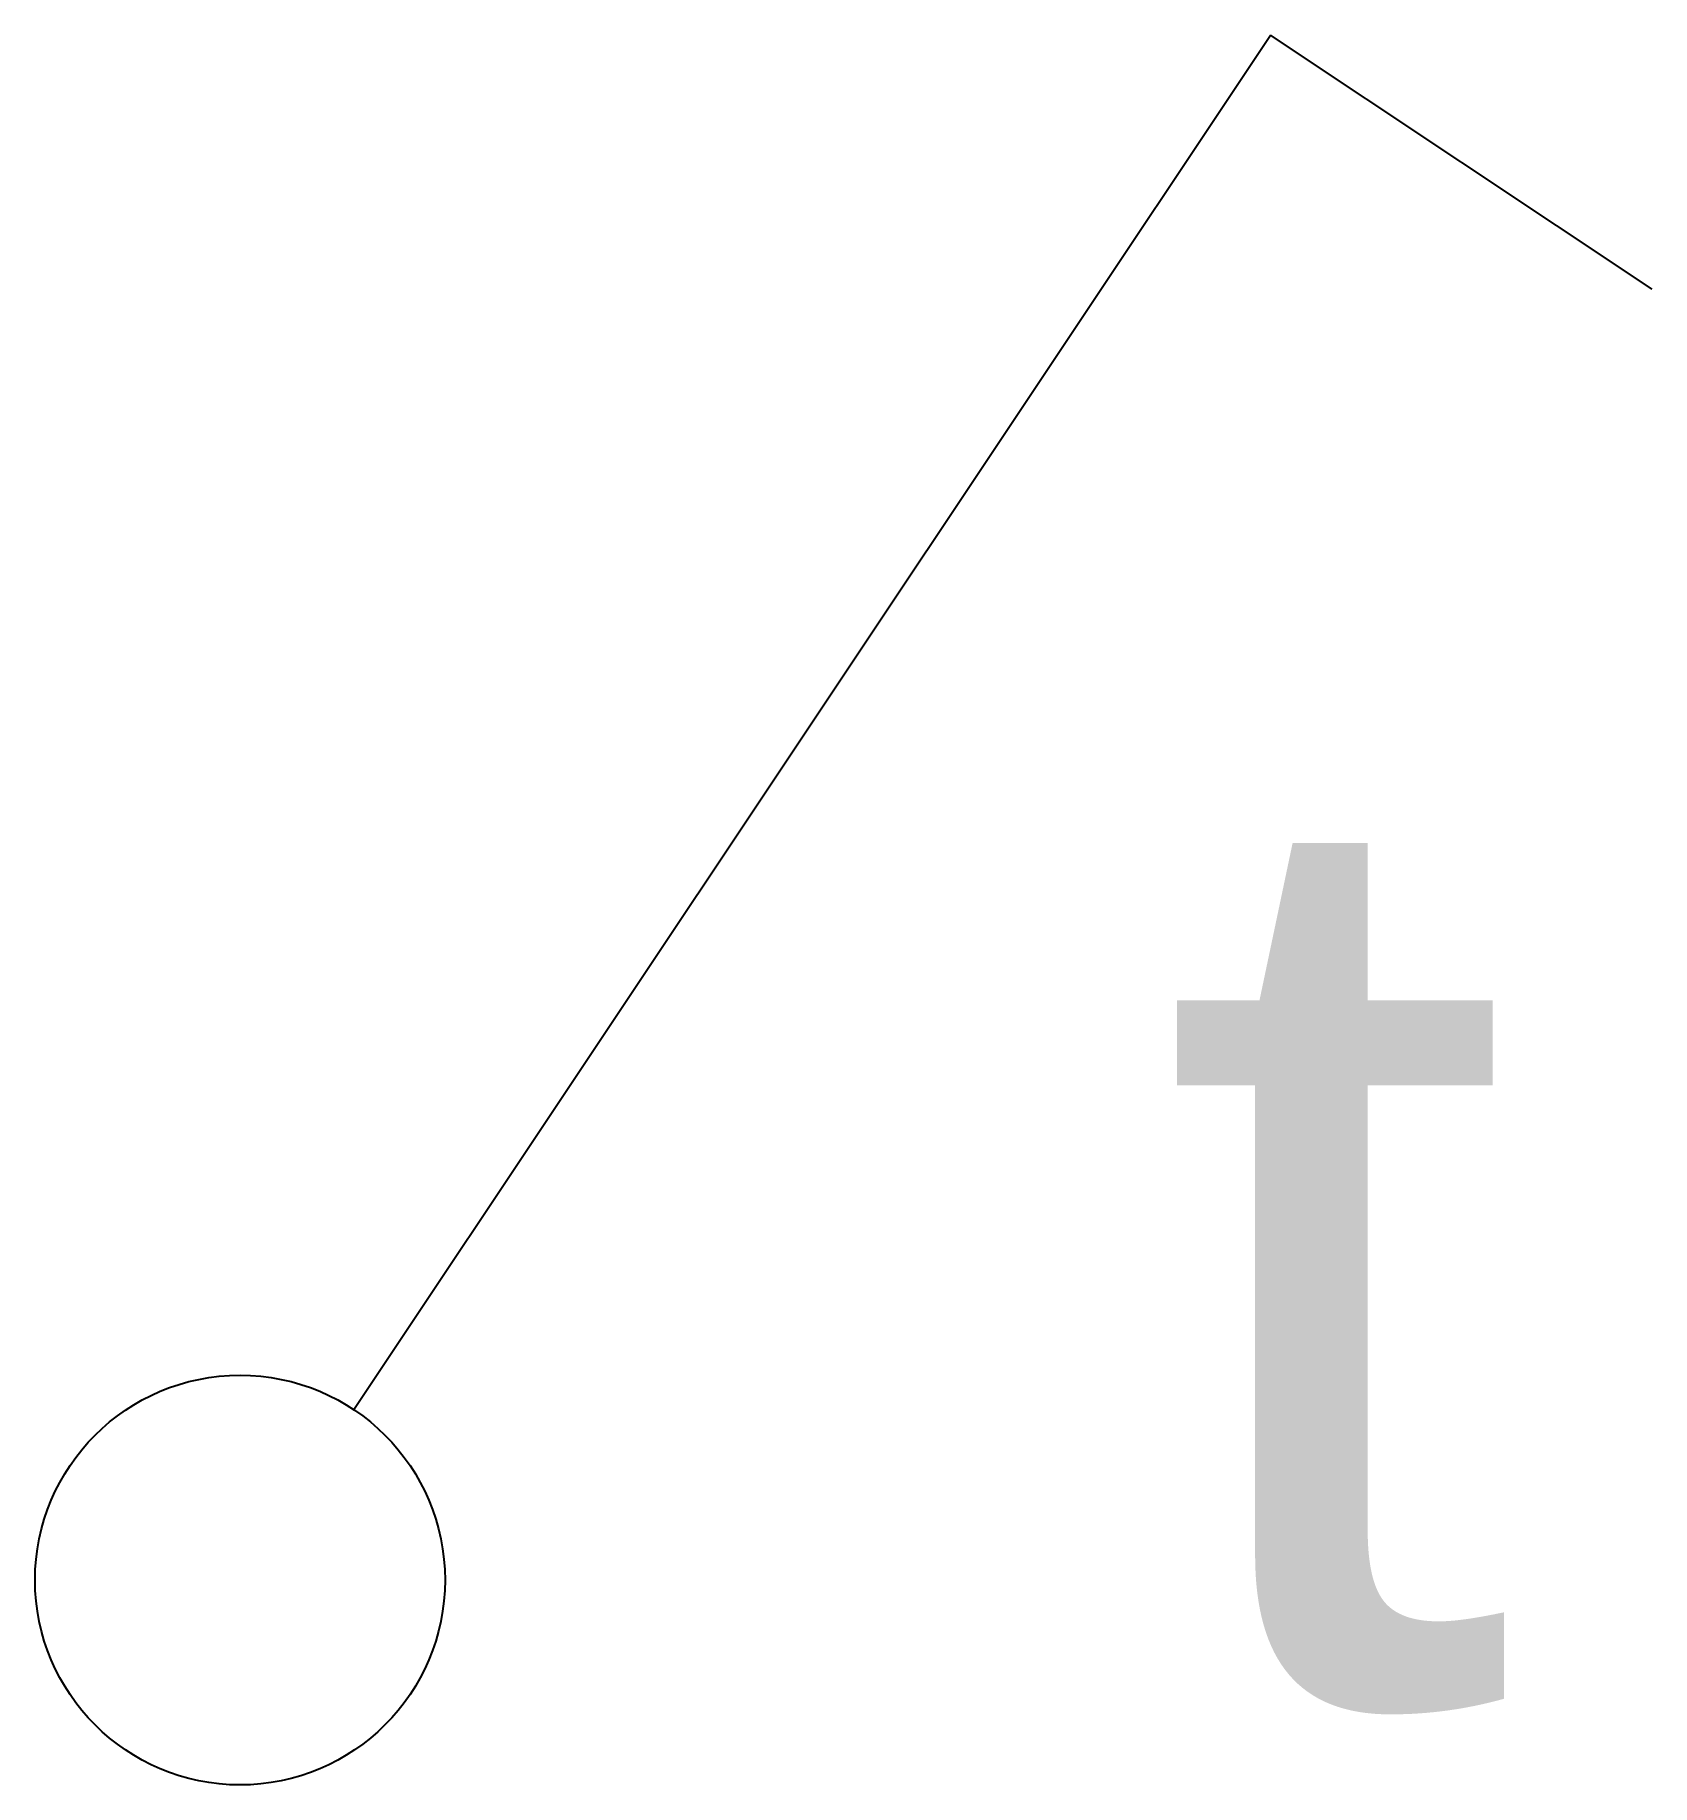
# Model space of a CAD drawing. Header units: millimetres. Extents: x 0.3 to 3.83, y 0.18 to 4.
import ezdxf
from ezdxf.enums import TextEntityAlignment as Align

# ---------------------------------------------------------------- set-up
doc = ezdxf.new("R2010")
doc.units = ezdxf.units.MM
doc.layers.get('0').update_dxf_attribs({"lineweight": 25, "true_color": 0xffffff})
doc.styles.add('textstyle0', font='')
doc.styles.get('textstyle0').set_extended_font_data('Arial')

msp = doc.modelspace()

# ---------------------------------------------------------------- linework, layer by layer
for p in [(1, 1), (3.8321, 3.4453)]:
    msp.add_line(p, (3, 4))
msp.add_circle((0.7519, 0.6279), 0.4472)

# ---------------------------------------------------------------- texts
at = {"style": 'textstyle0'}
msp.add_text('t', height=2, dxfattribs=at).set_placement((3.1416, 2.3575), align=Align.TOP_CENTER)

doc.saveas('drawing.dxf')
